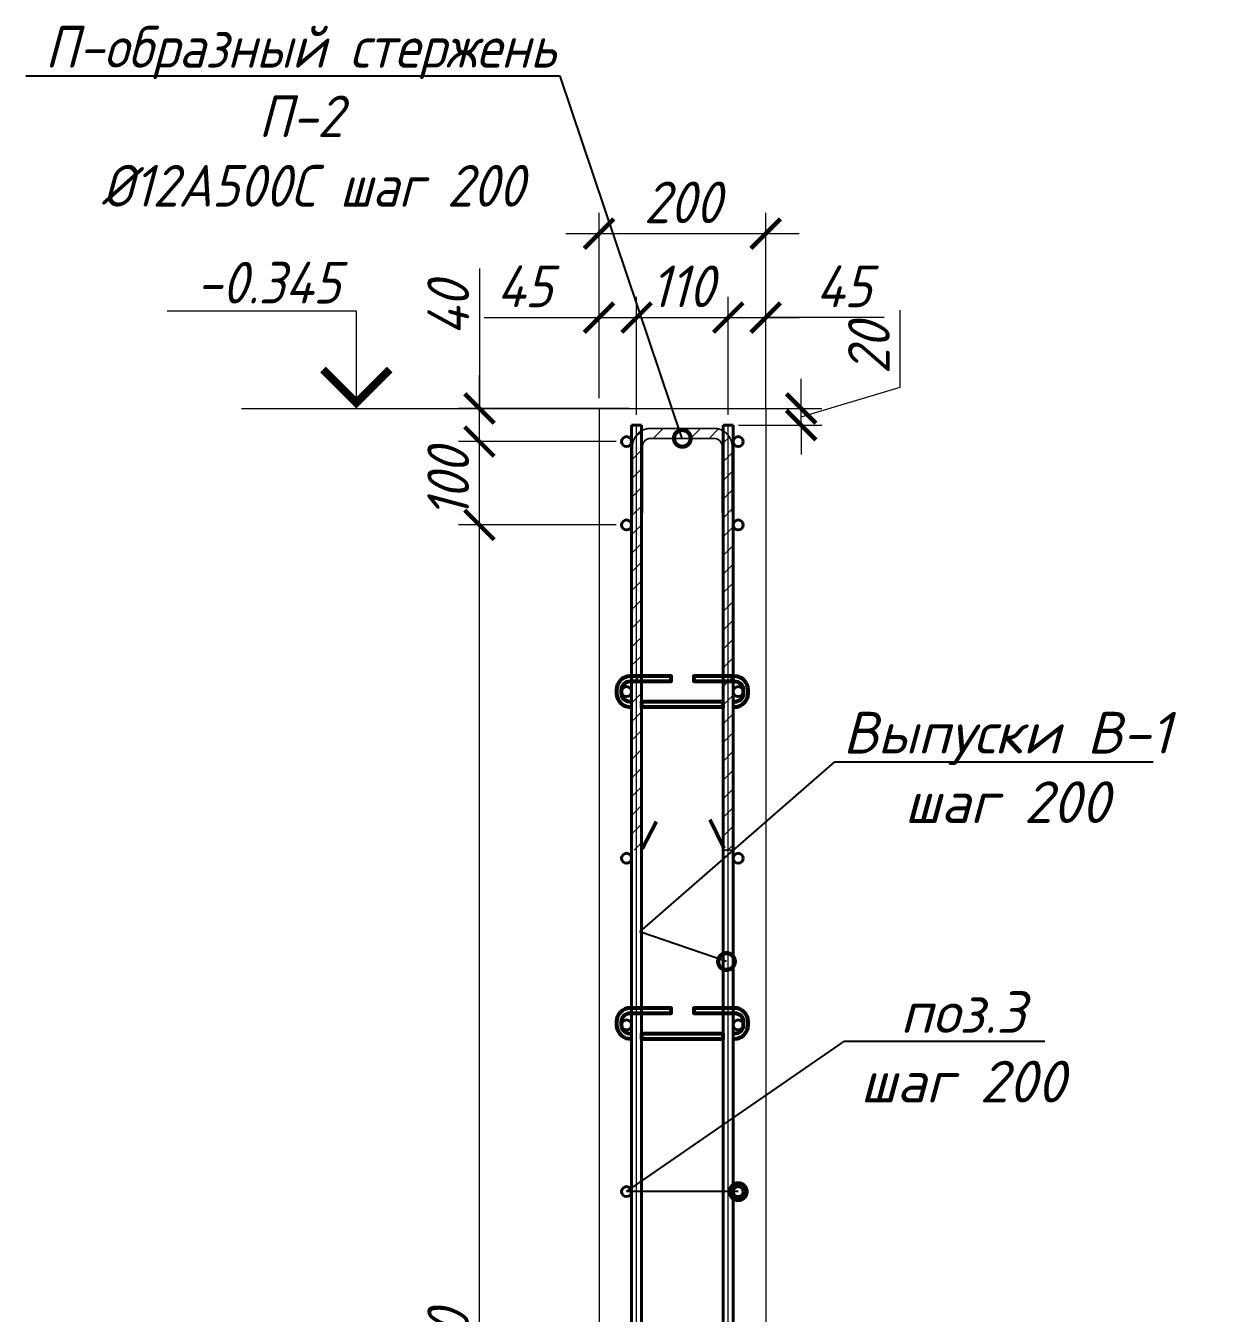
# Model space of a CAD drawing. Header units: millimetres. Extents: x 504091 to 2165846, y 135022 to 442887.
# Drawn here: x 1490170 to 1491603, y 248325 to 249870 of the extents above; entities that cross this region are included whole.
import ezdxf
from ezdxf import colors
from ezdxf.entities.mleader import LeaderData, LeaderLine
from ezdxf.math import Vec2, Vec3

# ---------------------------------------------------------------- set-up
doc = ezdxf.new("R2010")
doc.units = ezdxf.units.MM
doc.layers.get('Defpoints').update_dxf_attribs({"color": 255})
doc.layers.add('!Defpoints', color=255, linetype='Continuous', lineweight=5, plot=False)
for name, color, linetype, lineweight in [('Арматура 12', 26, 'Continuous', 50), ('КР_Арматура 12', 174, 'Continuous', 40), ('Монолит тонкий', 204, 'Continuous', 9), ('Размер', 7, 'Continuous', 13), ('размеры', 7, 'Continuous', 9), ('Размеры КР', 164, 'Continuous', 9)]:
    doc.layers.add(name, color=color, linetype=linetype, lineweight=lineweight)
doc.styles.add('GOST 2.304_new', font='isocpeur.ttf', dxfattribs={"width": 0.9, "oblique": 15})
doc.dimstyles.new('SPDS 1_20', dxfattribs={"dimscale": 20, "dimtxt": 2.5, "dimasz": 1.77, "dimexe": 1.25, "dimexo": 0.625, "dimtad": 1, "dimdec": 0, "dimrnd": 0.001, "dimtxsty": 'GOST 2.304_new', "dimblk": 'ARCHTICK', "dimcen": 2.5, "dimdle": 2, "dimclrt": 256, "dimadec": 0, "dimazin": 2, "dimtfac": 0.75, "dimtdec": 0, "dimtmove": 1, "dimatfit": 3, "dimfxl": 0, "dimtolj": 1, "dimlwd": 9, "dimlwe": 9, "dimarcsym": 0})

# ---------------------------------------------------------------- blocks, each defined once
blk = doc.blocks.new('_ArchTick')
at = {"color": 0, "linetype": 'ByBlock', "const_width": 0.15}
blk.add_lwpolyline([(-0.5, -0.5), (0.5, 0.5)], dxfattribs=at)
blk = doc.blocks.new('*D4664')
at = {"layer": 'Defpoints', "color": 0, "lineweight": 20, "transparency": 16777216}
for p in [(1490714.1, 249270.8), (1490890.6, 249270.8), (1490896.6, 247070.8)]:
    blk.add_point(p, dxfattribs=at)
at = {"layer": 'Размеры КР', "color": 0, "lineweight": 9, "transparency": 16777216}
for p, q in [((1490714.1, 247030.8), (1490714.1, 249310.8)), ((1490878.1, 249270.8), (1490689.1, 249270.8)), ((1490884.1, 247070.8), (1490689.1, 247070.8))]:
    blk.add_line(p, q, dxfattribs=at)
at = {"layer": 'Размеры КР', "color": 0, "lineweight": 9, "transparency": 16777216, "xscale": 35.4, "yscale": 35.4, "zscale": 35.4}
for p, rotation in [((1490714.1, 249270.8), 90), ((1490714.1, 247070.8), 270)]:
    blk.add_blockref('_ArchTick', p, dxfattribs=dict(at, rotation=rotation))
at = {"layer": 'Размеры КР', "lineweight": 20, "transparency": 16777216, "insert": (1490676.6, 248170.8), "char_height": 50, "attachment_point": 5, "rotation": 90, "style": 'GOST 2.304_new'}
blk.add_mtext('\\A1;200х11=2200', dxfattribs=at)
blk = doc.blocks.new('_DotSmall')
at = {"color": 0, "linetype": 'ByBlock', "lineweight": 35, "const_width": 0.5}
blk.add_lwpolyline([(-0.0625, 0, 1), (0.0625, 0, 1)], format="xyb", close=True, dxfattribs=at)
blk = doc.blocks.new('*D4671')
at = {"layer": 'Defpoints', "color": 0, "lineweight": 20, "transparency": 16777216}
for p in [(1490714.1, 249370.8), (1490890.6, 249370.8), (1490890.6, 249270.8)]:
    blk.add_point(p, dxfattribs=at)
at = {"layer": 'Размеры КР', "color": 0, "lineweight": 9, "transparency": 16777216}
for p, q in [((1490714.1, 249230.8), (1490714.1, 249410.8)), ((1490878.1, 249370.8), (1490689.1, 249370.8)), ((1490878.1, 249270.8), (1490689.1, 249270.8))]:
    blk.add_line(p, q, dxfattribs=at)
at = {"layer": 'Размеры КР', "color": 0, "lineweight": 9, "transparency": 16777216, "xscale": 35.4, "yscale": 35.4, "zscale": 35.4}
for p, rotation in [((1490714.1, 249370.8), 90), ((1490714.1, 249270.8), 270)]:
    blk.add_blockref('_ArchTick', p, dxfattribs=dict(at, rotation=rotation))
at = {"layer": 'Размеры КР', "lineweight": 20, "transparency": 16777216, "insert": (1490676.6, 249320.8), "char_height": 50, "attachment_point": 5, "rotation": 90, "style": 'GOST 2.304_new'}
blk.add_mtext('\\A1;100', dxfattribs=at)
blk = doc.blocks.new('*D4672')
at = {"layer": 'Defpoints', "color": 0, "lineweight": 20, "transparency": 16777216}
for p in [(1490714.1, 249410.6), (1490906.1, 249410.6), (1490890.6, 249370.8)]:
    blk.add_point(p, dxfattribs=at)
at = {"layer": 'Размеры КР', "color": 0, "lineweight": 9, "transparency": 16777216}
for p, q in [((1490714.1, 249578.7), (1490714.1, 249410.6)), ((1490714.1, 249330.8), (1490714.1, 249450.6)), ((1490893.6, 249410.6), (1490689.1, 249410.6)), ((1490878.1, 249370.8), (1490689.1, 249370.8))]:
    blk.add_line(p, q, dxfattribs=at)
at = {"layer": 'Размеры КР', "color": 0, "lineweight": 9, "transparency": 16777216, "xscale": 35.4, "yscale": 35.4, "zscale": 35.4}
for p, rotation in [((1490714.1, 249410.6), 90), ((1490714.1, 249370.8), 270)]:
    blk.add_blockref('_ArchTick', p, dxfattribs=dict(at, rotation=rotation))
at = {"layer": 'Размеры КР', "lineweight": 20, "transparency": 16777216, "insert": (1490676.6, 249530.3), "char_height": 50, "attachment_point": 5, "rotation": 90, "style": 'GOST 2.304_new'}
blk.add_mtext('\\A1;40', dxfattribs=at)
blk = doc.blocks.new('*D4673')
at = {"layer": 'Defpoints', "color": 0, "lineweight": 20, "transparency": 16777216}
for p in [(1491012.6, 249410.6), (1491100.1, 249410.6), (1491012.6, 249390.6)]:
    blk.add_point(p, dxfattribs=at)
at = {"layer": 'Размеры КР', "color": 0, "lineweight": 9, "transparency": 16777216}
for p, q in [((1491218.9, 249436.2), (1491218.9, 249528.6)), ((1491100.1, 249410.6), (1491100.1, 249446)), ((1491100.1, 249400.6), (1491218.9, 249436.2)), ((1491025.1, 249410.6), (1491125.1, 249410.6)), ((1491100.1, 249390.6), (1491100.1, 249410.6)), ((1491100.1, 249390.6), (1491100.1, 249410.6)), ((1491025.1, 249390.6), (1491125.1, 249390.6)), ((1491100.1, 249390.6), (1491100.1, 249355.2))]:
    blk.add_line(p, q, dxfattribs=at)
at = {"layer": 'Размеры КР', "color": 0, "lineweight": 9, "transparency": 16777216, "xscale": 35.4, "yscale": 35.4, "zscale": 35.4}
for p, rotation in [((1491100.1, 249410.6), 270), ((1491100.1, 249390.6), 90)]:
    blk.add_blockref('_ArchTick', p, dxfattribs=dict(at, rotation=rotation))
at = {"layer": 'Размеры КР', "lineweight": 20, "transparency": 16777216, "insert": (1491181.4, 249482.4), "char_height": 50, "attachment_point": 5, "rotation": 90, "style": 'GOST 2.304_new'}
blk.add_mtext('\\A1;20', dxfattribs=at)
blk = doc.blocks.new('*D4674')
at = {"layer": 'Defpoints', "color": 0, "lineweight": 20, "transparency": 16777216}
for p in [(1490902.6, 249519.6), (1490857.6, 249410.6), (1490902.6, 249390.6)]:
    blk.add_point(p, dxfattribs=at)
at = {"layer": 'Размеры КР', "color": 0, "lineweight": 9, "transparency": 16777216}
for p, q in [((1490857.6, 249423.1), (1490857.6, 249544.6)), ((1490902.6, 249403.1), (1490902.6, 249544.6)), ((1490719.8, 249519.6), (1490857.6, 249519.6)), ((1490817.6, 249519.6), (1490942.6, 249519.6))]:
    blk.add_line(p, q, dxfattribs=at)
at = {"layer": 'Размеры КР', "color": 0, "lineweight": 9, "transparency": 16777216, "xscale": 35.4, "yscale": 35.4, "zscale": 35.4, "rotation": 180}
blk.add_blockref('_ArchTick', (1490857.6, 249519.6), dxfattribs=at)
at = {"layer": 'Размеры КР', "color": 0, "lineweight": 9, "transparency": 16777216, "xscale": 35.4, "yscale": 35.4, "zscale": 35.4}
blk.add_blockref('_ArchTick', (1490902.6, 249519.6), dxfattribs=at)
at = {"layer": 'Размеры КР', "lineweight": 20, "transparency": 16777216, "insert": (1490768.2, 249557.1), "char_height": 50, "attachment_point": 5, "style": 'GOST 2.304_new'}
blk.add_mtext('\\A1;45', dxfattribs=at)
blk = doc.blocks.new('*D4675')
at = {"layer": 'Defpoints', "color": 0, "lineweight": 20, "transparency": 16777216}
for p in [(1491012.6, 249519.6), (1490902.6, 249390.6), (1491012.6, 249390.6)]:
    blk.add_point(p, dxfattribs=at)
at = {"layer": 'Размеры КР', "color": 0, "lineweight": 9, "transparency": 16777216}
for p, q in [((1490902.6, 249403.1), (1490902.6, 249544.6)), ((1491012.6, 249403.1), (1491012.6, 249544.6)), ((1490862.6, 249519.6), (1491052.6, 249519.6))]:
    blk.add_line(p, q, dxfattribs=at)
at = {"layer": 'Размеры КР', "color": 0, "lineweight": 9, "transparency": 16777216, "xscale": 35.4, "yscale": 35.4, "zscale": 35.4, "rotation": 180}
blk.add_blockref('_ArchTick', (1490902.6, 249519.6), dxfattribs=at)
at = {"layer": 'Размеры КР', "color": 0, "lineweight": 9, "transparency": 16777216, "xscale": 35.4, "yscale": 35.4, "zscale": 35.4}
blk.add_blockref('_ArchTick', (1491012.6, 249519.6), dxfattribs=at)
at = {"layer": 'Размеры КР', "lineweight": 20, "transparency": 16777216, "insert": (1490957.6, 249557.1), "char_height": 50, "attachment_point": 5, "style": 'GOST 2.304_new'}
blk.add_mtext('\\A1;110', dxfattribs=at)
blk = doc.blocks.new('*D4676')
at = {"layer": 'Defpoints', "color": 0, "lineweight": 20, "transparency": 16777216}
for p in [(1491057.6, 249519.6), (1491057.6, 249397.4), (1491012.6, 249390.6)]:
    blk.add_point(p, dxfattribs=at)
at = {"layer": 'Размеры КР', "color": 0, "lineweight": 9, "transparency": 16777216}
for p, q in [((1491012.6, 249403.1), (1491012.6, 249544.6)), ((1491057.6, 249409.9), (1491057.6, 249544.6)), ((1490972.6, 249519.6), (1491097.6, 249519.6)), ((1491199.6, 249519.6), (1491057.6, 249519.6))]:
    blk.add_line(p, q, dxfattribs=at)
at = {"layer": 'Размеры КР', "color": 0, "lineweight": 9, "transparency": 16777216, "xscale": 35.4, "yscale": 35.4, "zscale": 35.4, "rotation": 180}
blk.add_blockref('_ArchTick', (1491012.6, 249519.6), dxfattribs=at)
at = {"layer": 'Размеры КР', "color": 0, "lineweight": 9, "transparency": 16777216, "xscale": 35.4, "yscale": 35.4, "zscale": 35.4}
blk.add_blockref('_ArchTick', (1491057.6, 249519.6), dxfattribs=at)
at = {"layer": 'Размеры КР', "lineweight": 20, "transparency": 16777216, "insert": (1491151.1, 249557.1), "char_height": 50, "attachment_point": 5, "style": 'GOST 2.304_new'}
blk.add_mtext('\\A1;45', dxfattribs=at)
blk = doc.blocks.new('*D4677')
at = {"layer": 'Defpoints', "color": 0, "lineweight": 20, "transparency": 16777216}
for p in [(1491057.6, 249620.4), (1490857.6, 249502.5), (1491057.6, 249490.7)]:
    blk.add_point(p, dxfattribs=at)
at = {"layer": 'Размеры КР', "color": 0, "lineweight": 9, "transparency": 16777216}
for p, q in [((1490857.6, 249515), (1490857.6, 249645.4)), ((1491057.6, 249503.2), (1491057.6, 249645.4)), ((1490817.6, 249620.4), (1491097.6, 249620.4))]:
    blk.add_line(p, q, dxfattribs=at)
at = {"layer": 'Размеры КР', "color": 0, "lineweight": 9, "transparency": 16777216, "xscale": 35.4, "yscale": 35.4, "zscale": 35.4, "rotation": 180}
blk.add_blockref('_ArchTick', (1490857.6, 249620.4), dxfattribs=at)
at = {"layer": 'Размеры КР', "color": 0, "lineweight": 9, "transparency": 16777216, "xscale": 35.4, "yscale": 35.4, "zscale": 35.4}
blk.add_blockref('_ArchTick', (1491057.6, 249620.4), dxfattribs=at)
at = {"layer": 'Размеры КР', "lineweight": 20, "transparency": 16777216, "insert": (1490957.6, 249657.9), "char_height": 50, "attachment_point": 5, "style": 'GOST 2.304_new'}
blk.add_mtext('\\A1;200', dxfattribs=at)

msp = doc.modelspace()

# ---------------------------------------------------------------- hatches: boundary and pattern name
at = {"layer": 'Размер', "lineweight": 13, "transparency": 33554687}
h = msp.add_hatch(dxfattribs=at)
h.set_pattern_fill('ANSI31', color=256, scale=5)
h.set_pattern_definition([(45, (331887.013, 18875.237), (-11.22532015, 11.22532015), [])])
edge = h.paths.add_edge_path()
edge.add_line((1490919.6081, 249386.6848), (1490995.4034, 249386.6848))
edge.add_arc((1490995.4034, 249364.7848), 21.9, 360, 450, ccw=False)
edge.add_line((1491017.3034, 249364.7848), (1491018.6459, 248880.5827))
edge.add_line((1491018.6459, 248880.5827), (1491006.6459, 248880.5555))
edge.add_line((1491006.6459, 248880.5555), (1491005.3034, 249364.7848))
edge.add_arc((1490995.4034, 249364.7848), 9.9, 360, 450)
edge.add_line((1490995.4034, 249374.6848), (1490919.6081, 249374.6848))
edge.add_arc((1490919.6081, 249364.7848), 9.9, 450, 540)
edge.add_line((1490909.7081, 249364.7848), (1490908.6459, 248880.5848))
edge.add_line((1490908.6459, 248880.5848), (1490896.6459, 248880.5825))
edge.add_line((1490896.6459, 248880.5825), (1490897.7081, 249364.7848))
edge.add_arc((1490919.6081, 249364.7848), 21.9, 450, 540, ccw=False)

# ---------------------------------------------------------------- linework, layer by layer
at = {"layer": '!Defpoints', "lineweight": 15, "ltscale": 100}
msp.add_line((1490902.602, 246765.0405), (1490902.602, 249390.5837), dxfattribs=at)
for points in [[(1490926.602, 246761.0584, -0.414213562), (1490902.602, 246785.0584), (1490902.602, 249390.5837)], [(1491036.602, 246761.0584, -0.414213562), (1491012.602, 246785.0584), (1491012.602, 249390.5837)]]:
    msp.add_lwpolyline(points, format="xyb", dxfattribs=at)
at = {"layer": 'Арматура 12', "lineweight": 53, "ltscale": 20}
for p, q in [((1491007.8615, 248882.5558), (1490990.8712, 248917.0208)), ((1490909.8615, 248882.5825), (1490926.5291, 248914.8675))]:
    msp.add_line(p, q, dxfattribs=at)
msp.add_lwpolyline([(1490896.6459, 248880.5825, 2, 2, 0), (1490897.7081, 249364.7848, 2, 2, -0.414213562), (1490919.6081, 249386.6848, 2, 2, 0), (1490995.4034, 249386.6848, 2, 2, -0.414213562), (1491017.3034, 249364.7848, 2, 2, 0), (1491018.6459, 248880.5827, 2, 2, 0), (1491006.6459, 248880.5558, 2, 2, 0), (1491005.3034, 249364.7848, 2, 2, 0.414213562), (1490995.4034, 249374.6848, 2, 2, 0), (1490919.6081, 249374.6848, 2, 2, 0.414213562), (1490909.7081, 249364.7848, 2, 2, 0), (1490908.6459, 248880.5825, 0, 0, 0)], format="xyseb", close=True, dxfattribs=at)
for points in [[(1490896.602, 249058.4595, -0.460305877), (1490884.602, 249068.8539), (1490884.602, 249072.6992, -0.414213562), (1490895.102, 249083.1992), (1490944.0176, 249083.1992), (1490944.0176, 249089.1992), (1490895.102, 249089.1992, 0.414213562), (1490878.602, 249072.6992), (1490878.602, 249068.8539, 0.441038441), (1490896.602, 249052.4051, 0.242110317)], [(1491018.602, 249052.3539), (1491020.102, 249052.3539, 0.414213562), (1491036.602, 249068.8539), (1491036.602, 249072.6992, 0.414213562), (1491020.102, 249089.1992), (1490971.1721, 249089.1992), (1490971.1721, 249083.1992), (1491020.102, 249083.1992, -0.414213562), (1491030.602, 249072.6992), (1491030.602, 249068.8539, -0.414213562), (1491020.102, 249058.3539), (1491018.602, 249058.3539)], [(1490896.602, 248660.3933, -0.460305877), (1490884.602, 248670.7877), (1490884.602, 248674.633, -0.414213562), (1490895.102, 248685.133), (1490944.0176, 248685.133), (1490944.0176, 248691.133), (1490895.102, 248691.133, 0.414213562), (1490878.602, 248674.633), (1490878.602, 248670.7877, 0.441038441), (1490896.602, 248654.3389, 0.242110317)], [(1491018.602, 248654.2877), (1491020.102, 248654.2877, 0.414213562), (1491036.602, 248670.7877), (1491036.602, 248674.633, 0.414213562), (1491020.102, 248691.133), (1490971.1721, 248691.133), (1490971.1721, 248685.133), (1491020.102, 248685.133, -0.414213562), (1491030.602, 248674.633), (1491030.602, 248670.7877, -0.414213562), (1491020.102, 248660.2877), (1491018.602, 248660.2877)]]:
    msp.add_lwpolyline(points, format="xyb", dxfattribs=at)
for points in [[(1491006.602, 249058.3539), (1490908.602, 249058.3539), (1490908.602, 249052.3539), (1491006.602, 249052.3539)], [(1491006.602, 248660.2877), (1490908.602, 248660.2877), (1490908.602, 248654.2877), (1491006.602, 248654.2877)]]:
    msp.add_lwpolyline(points, close=True, dxfattribs=at)
at = {"layer": 'КР_Арматура 12', "ltscale": 12}
for points in [[(1490926.602, 246754.5734, -0.40291951), (1490896.602, 246785.0584), (1490896.602, 249390.5837)], [(1490908.602, 249390.5837), (1490908.602, 246784.5734, 0.414213562), (1490926.602, 246766.5734)], [(1491036.602, 246754.5734, -0.40291951), (1491006.602, 246785.0584), (1491006.602, 249390.5837)], [(1491018.602, 249390.5837), (1491018.602, 246784.5734, 0.414213562), (1491036.602, 246766.5734)]]:
    msp.add_lwpolyline(points, format="xyb", dxfattribs=at)
for points in [[(1490896.602, 249390.5837), (1490908.602, 249390.5837)], [(1491006.602, 249390.5837), (1491018.602, 249390.5837)]]:
    msp.add_lwpolyline(points, dxfattribs=at)
for centre in [(1490890.602, 249370.7765), (1491024.602, 249370.7765), (1490890.602, 249270.7765), (1491024.602, 249270.7765), (1490890.602, 249070.7765), (1491024.602, 249070.7765), (1490890.602, 248870.7765), (1491024.602, 248870.7765), (1490890.602, 248670.7765), (1491024.602, 248670.7765), (1490890.602, 248470.7765), (1491024.602, 248470.7765)]:
    msp.add_circle(centre, 6, dxfattribs=at)
at = {"layer": 'Монолит тонкий', "lineweight": 15, "ltscale": 100}
for p, q in [((1490857.602, 249410.5837), (1490857.602, 247020.5837)), ((1490857.602, 249410.5837), (1491057.602, 249410.5837)), ((1491057.602, 249410.5837), (1491057.602, 247020.5837))]:
    msp.add_line(p, q, dxfattribs=at)
at = {"layer": 'размеры', "ltscale": 50}
msp.add_lwpolyline([(1490566.4183, 249410.5837), (1490566.4183, 249527.5051), (1490339.5697, 249527.5051)], dxfattribs=at)
at = {"layer": 'размеры', "ltscale": 50, "const_width": 9.6}
msp.add_lwpolyline([(1490526.4183, 249457.3719), (1490566.4183, 249417.3719), (1490606.4183, 249457.3719)], dxfattribs=at)
at = {"layer": 'Размеры КР', "lineweight": 20}
msp.add_line((1490428.4705, 249410.5837), (1490858.602, 249410.5837), dxfattribs=at)

# ---------------------------------------------------------------- texts
at = {"layer": 'размеры', "ltscale": 50, "style": 'GOST 2.304_new', "oblique": 15, "width": 0.9}
msp.add_text('-0.345', height=50, dxfattribs=at).set_placement((1490374.1728, 249536.4944))

# ---------------------------------------------------------------- dimensions: what is measured, and where the dimension line sits
at = {"layer": 'Размеры КР', "lineweight": 20}
for base, p1, p2, picture, middle in [((1491057.602, 249620.3893), (1490857.602, 249502.5321), (1491057.602, 249490.6542), '*D4677', (1490957.602, 249657.8893)), ((1491012.602, 249519.6371), (1490902.602, 249390.5837), (1491012.602, 249390.5837), '*D4675', (1490957.602, 249557.1371))]:
    dim = msp.add_linear_dim(base=base, p1=p1, p2=p2, dimstyle='SPDS 1_20', dxfattribs=at)
    dim.commit()
    dim.dimension.update_dxf_attribs({"geometry": picture, "text_midpoint": middle})
for base, p1, p2, picture, middle in [((1490902.602, 249519.6371), (1490857.602, 249410.5837), (1490902.602, 249390.5837), '*D4674', (1490768.2234, 249541.0129)), ((1491057.602, 249519.6371), (1491012.602, 249390.5837), (1491057.602, 249397.3751), '*D4676', (1491151.1231, 249566.9922))]:
    dim = msp.add_linear_dim(base=base, p1=p1, p2=p2, dimstyle='SPDS 1_20', dxfattribs=at)
    dim.commit()
    dim.dimension.update_dxf_attribs({"geometry": picture, "text_midpoint": middle, "dimtype": 160})
for base, p1, p2, picture, middle in [((1490714.0531, 249410.5837), (1490890.602, 249370.7765), (1490906.0873, 249410.5837), '*D4672', (1490730.459, 249530.3002)), ((1490714.0531, 249370.7765), (1490890.602, 249270.7765), (1490890.602, 249370.7765), '*D4671', (1490714.0531, 249320.7765))]:
    dim = msp.add_linear_dim(base=base, p1=p1, p2=p2, angle=90, dimstyle='SPDS 1_20', dxfattribs=at)
    dim.commit()
    dim.dimension.update_dxf_attribs({"geometry": picture, "text_midpoint": middle, "dimtype": 160})
dim = msp.add_linear_dim(base=(1491100.146, 249410.5837), p1=(1491012.602, 249390.5837), p2=(1491012.602, 249410.5837), angle=90, dimstyle='SPDS 1_20', dxfattribs=at)
dim.commit()
dim.dimension.update_dxf_attribs({"geometry": '*D4673', "text_midpoint": (1491181.396, 249448.7087)})
dim = msp.add_linear_dim(base=(1490714.0531, 249270.7765), p1=(1490896.602, 247070.7766), p2=(1490890.602, 249270.7765), angle=90, text='200х11=<>', dimstyle='SPDS 1_20', dxfattribs=at)
dim.commit()
dim.dimension.update_dxf_attribs({"geometry": '*D4664', "text_midpoint": (1490676.5531, 248170.7766)})

# ---------------------------------------------------------------- leaders
at = {"layer": 'Размер', "ltscale": 20}
ml = msp.add_multileader_mtext('Standard', dxfattribs=at)
ml.set_content('\\A1;П-образный стержень П-2\\P %%C12А500С шаг 200', color=256, style='GOST 2.304_new')
ml.set_leader_properties()
ml.set_arrow_properties(name='DOTSMALL')
ml.build(insert=Vec2(0, 0))
ml.multileader.update_dxf_attribs({"text_left_attachment_type": 6, "text_right_attachment_type": 6, "arrow_head_size": 40})
ctx = ml.context
ctx.base_point, ctx.char_height, ctx.arrow_head_size, ctx.landing_gap_size, ctx.plane_origin = Vec3(1490196.0189, 249809.4562), 50, 40, 0, Vec3(1492653.608, 280175.6079)
ctx.left_attachment, ctx.right_attachment, ctx.text_align_type = 6, 6, 1
notes = []
notes.append((ctx, [(1, (1, 1, 0), (1490811.0061, 249809.4562), (-1, 0), 8, [(1, [(1490957.5057, 249374.6848)], 0, [])])]))
ctx.mtext.insert, ctx.mtext.width, ctx.mtext.alignment, ctx.mtext.flow_direction = Vec3(1490499.5125, 249869.4562), 627.027399, 2, 5
ml = msp.add_multileader_mtext('Standard', dxfattribs=at)
ml.set_content('\\A1;{\\W1;Выпуски В-1\\Pшаг 200}', color=256, style='GOST 2.304_new')
ml.set_leader_properties()
ml.set_arrow_properties(name='DOTSMALL')
ml.build(insert=Vec2(0, 0))
ml.multileader.update_dxf_attribs({"text_left_attachment_type": 6, "text_right_attachment_type": 6, "dogleg_length": 4, "arrow_head_size": 40})
ctx = ml.context
ctx.base_point, ctx.char_height, ctx.arrow_head_size, ctx.landing_gap_size, ctx.plane_origin = Vec3(1491148.6379, 248986.5152), 50, 40, 0, Vec3(1447158.6117, 539491.9999)
ctx.left_attachment, ctx.right_attachment, ctx.text_align_type = 6, 6, 1
notes.append((ctx, [(1, (1, 1, 0), (1491140.6379, 248986.5152), (1, 0), 8, [(1, [(1491010.521, 248746.9269), (1490906.521, 248782.6774)], 0, [])])]))
ctx.mtext.insert, ctx.mtext.rotation, ctx.mtext.width, ctx.mtext.alignment, ctx.mtext.flow_direction = Vec3(1491347.0354, 249046.5152), 6.283185307, 511.854399, 2, 5
ml = msp.add_multileader_mtext('Standard', dxfattribs=at)
ml.set_content('\\A1;{\\W1;поз.3\\Pшаг 200}', color=256, style='GOST 2.304_new')
ml.set_leader_properties()
ml.set_arrow_properties(name='DOTSMALL')
ml.build(insert=Vec2(0, 0))
ml.multileader.update_dxf_attribs({"text_left_attachment_type": 6, "text_right_attachment_type": 6, "dogleg_length": 4, "arrow_head_size": 40})
ctx = ml.context
ctx.base_point, ctx.char_height, ctx.arrow_head_size, ctx.landing_gap_size, ctx.plane_origin = Vec3(1491160.1598, 248651.2547), 50, 40, 0, Vec3(1445512.5434, 539255.5965)
ctx.left_attachment, ctx.right_attachment, ctx.text_align_type = 6, 6, 1
notes.append((ctx, [(1, (1, 1, 0), (1491152.1598, 248651.2547), (1, 0), 8, [(0, [(1491024.602, 248470.7765), (1490890.602, 248470.7765)], 0, [])])]))
ctx.mtext.insert, ctx.mtext.rotation, ctx.mtext.width, ctx.mtext.alignment, ctx.mtext.flow_direction = Vec3(1491294.0477, 248711.2547), 6.283185307, 511.854399, 2, 5
for ctx, leaders in notes:
    for number, flags, end, landing, length, lines in leaders:
        leader = LeaderData()
        leader.index, (leader.has_last_leader_line, leader.has_dogleg_vector, leader.attachment_direction) = number, flags
        leader.last_leader_point, leader.dogleg_vector, leader.dogleg_length = Vec3(end), Vec3(landing), length
        for number, points, colour, breaks in lines:
            line = LeaderLine()
            line.index, line.vertices, line.color, line.breaks = number, Vec3.list(points), colors.encode_raw_color(colour), breaks
            leader.lines.append(line)
        ctx.leaders.append(leader)

doc.saveas('drawing.dxf')
